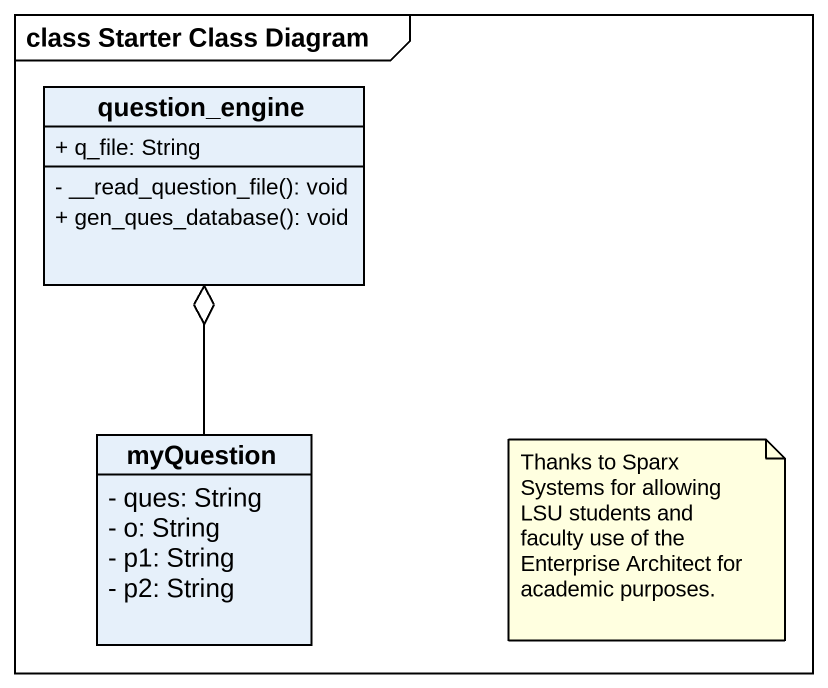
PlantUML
@startuml
mainframe class Starter Class Diagram
hide circle
hide empty members
skinparam classAttributeIconSize 0
class question_engine {
  + q_file: String
  - __read_question_file(): void
  + gen_ques_database(): void
}
class myQuestion {
  - ques: String
  - o: String
  - p1: String
  - p2: String
}
myQuestion -up-o question_engine
note as N1
  Thanks to Sparx Systems for allowing LSU students and faculty use of the Enterprise Architect for academic purposes.
end note
@enduml
